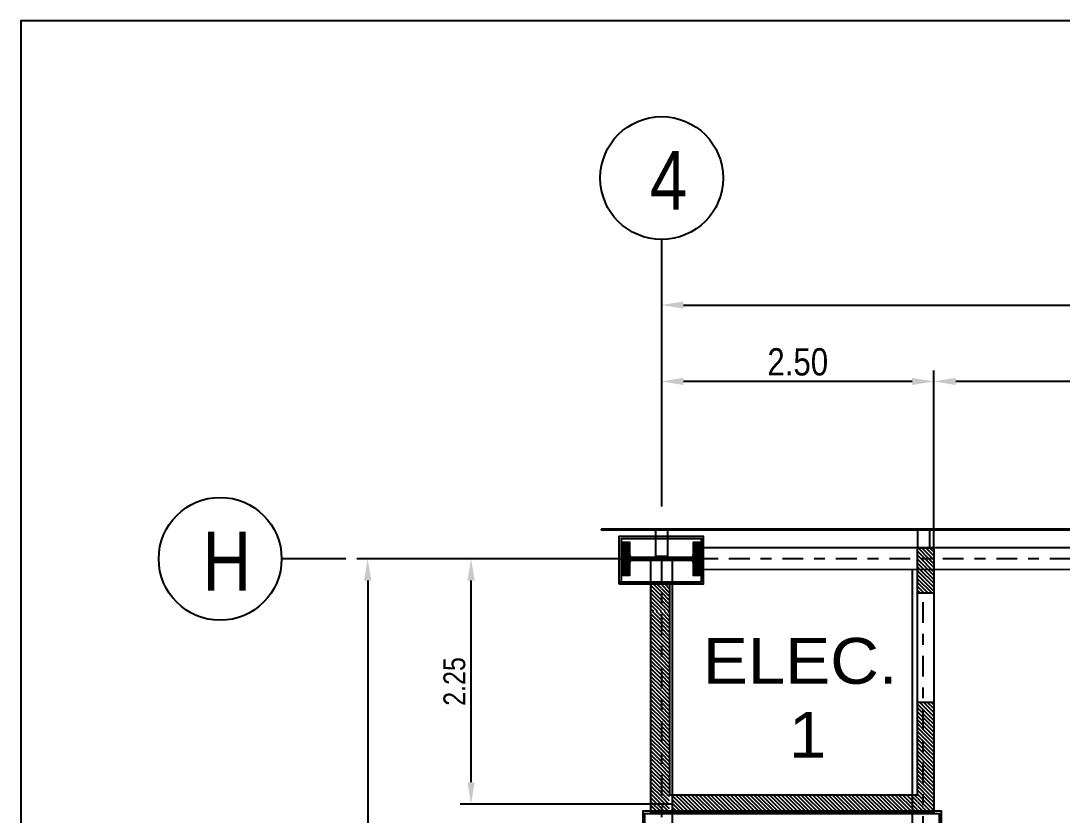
# Model space of a CAD drawing. Header units: millimetres. Extents: x 2148 to 2681, y 758 to 986.
# Drawn here: x 2480.45 to 2490, y 900.55 to 907.84 of the extents above; entities that cross this region are included whole.
import ezdxf

# ---------------------------------------------------------------- set-up
doc = ezdxf.new("R2010")
doc.units = ezdxf.units.MM
doc.linetypes.add('CENTER2', pattern=[28.575, 19.05, -3.175, 3.175, -3.175])
for name, color, linetype in [('A-Wall', 4, 'Continuous'), ('ar elev', 2, 'Continuous'), ('DIM', 20, 'Continuous'), ('ELAYOUT', 4, 'Continuous'), ('HATCH', 8, 'Continuous'), ('p-boarder', 2, 'Continuous'), ('S-COLS', 6, 'Continuous'), ('TEXT', 6, 'Continuous'), ('wall', 4, 'Continuous')]:
    doc.layers.add(name, color=color, linetype=linetype)
doc.styles.add('ARIALNW', font='ARIALN.TTF')
doc.styles.add('MMTX$0$ESMX$0$X-OPTA1D', font='x-opta1d')
doc.dimstyles.new('DIM 100', dxfattribs={"dimtxt": 0.2, "dimasz": 0.2, "dimexe": 0.1, "dimexo": 0, "dimgap": 0.05, "dimtad": 1, "dimzin": 0, "dimdsep": 46, "dimtxsty": 'ARIALNW', "dimcen": 0.09, "dimclrd": 6, "dimclre": 6, "dimclrt": 13, "dimadec": 0, "dimazin": 0, "dimtfac": 1, "dimtofl": 0, "dimtmove": 2, "dimatfit": 3, "dimfxl": 1, "dimtolj": 1, "dimtzin": 0, "dimarcsym": 0})
pattern_1 = [(135, (-109.320948, 75.359563), (-0.01796051224, -0.01796051224), [])]
pattern_2 = [(135, (81353.141481, 3211.25105), (-0.01767766953, -0.01767766953), [])]
pattern_3 = [(45, (81352.4190867, 3226.2216746), (-0.0044194173824, 0.0044194173824), [])]

# ---------------------------------------------------------------- blocks, each defined once
blk = doc.blocks.new('*D2766')
at = {"color": 6, "lineweight": -2, "ltscale": 0.05, "transparency": 16777216}
for p, q in [((2485.847, 902.9047), (2483.5311, 902.9047)), ((2483.6311, 902.7047), (2483.6311, 895.1029)), ((2485.847, 894.9029), (2483.5311, 894.9029))]:
    blk.add_line(p, q, dxfattribs=at)
at = {"color": 6, "ltscale": 0.05, "transparency": 16777216}
for points in [[(2483.5977, 902.7047), (2483.6644, 902.7047), (2483.6311, 902.9047)], [(2483.5977, 895.1029), (2483.6644, 895.1029), (2483.6311, 894.9029)]]:
    blk.add_solid(points, dxfattribs=at)
at = {"layer": 'Defpoints', "color": 0, "ltscale": 0.05, "transparency": 16777216}
for p in [(2485.847, 902.9047), (2483.6311, 894.9029), (2485.847, 894.9029, 0)]:
    blk.add_point(p, dxfattribs=at)
at = {"color": 13, "ltscale": 0.05, "transparency": 16777216, "insert": (2483.4534, 898.9038), "char_height": 0.25, "attachment_point": 5, "rotation": 90, "style": 'ARIALNW'}
blk.add_mtext('\\A1;8.00', dxfattribs=at)
blk = doc.blocks.new('*D2767')
at = {"color": 6, "lineweight": -2, "ltscale": 0.05, "transparency": 16777216}
for p, q in [((2486.327, 903.3847), (2486.327, 905.3325)), ((2495.327, 903.3847), (2495.327, 905.3325)), ((2486.527, 905.2325), (2495.127, 905.2325))]:
    blk.add_line(p, q, dxfattribs=at)
at = {"color": 6, "ltscale": 0.05, "transparency": 16777216}
for points in [[(2486.527, 905.2658), (2486.527, 905.1992), (2486.327, 905.2325)], [(2495.127, 905.2658), (2495.127, 905.1992), (2495.327, 905.2325)]]:
    blk.add_solid(points, dxfattribs=at)
at = {"layer": 'Defpoints', "color": 0, "ltscale": 0.05, "transparency": 16777216}
for p in [(2495.327, 905.2325), (2486.327, 903.3847), (2495.327, 903.3847)]:
    blk.add_point(p, dxfattribs=at)
at = {"color": 13, "ltscale": 0.05, "transparency": 16777216, "insert": (2490.827, 905.4101), "char_height": 0.25, "attachment_point": 5, "style": 'ARIALNW'}
blk.add_mtext('\\A1;9.00', dxfattribs=at)
blk = doc.blocks.new('*D2772')
at = {"color": 6, "lineweight": -2, "ltscale": 0.05, "transparency": 16777216}
for p, q in [((2486.327, 903.6912), (2486.327, 904.632)), ((2488.823, 902.9936), (2488.823, 904.632)), ((2488.623, 904.532), (2486.527, 904.532))]:
    blk.add_line(p, q, dxfattribs=at)
at = {"color": 6, "ltscale": 0.05, "transparency": 16777216}
for points in [[(2486.527, 904.5654), (2486.527, 904.4987), (2486.327, 904.532)], [(2488.623, 904.5654), (2488.623, 904.4987), (2488.823, 904.532)]]:
    blk.add_solid(points, dxfattribs=at)
at = {"layer": 'Defpoints', "color": 0, "ltscale": 0.05, "transparency": 16777216}
for p in [(2486.327, 904.532), (2486.327, 903.6912), (2488.823, 902.9936, 0)]:
    blk.add_point(p, dxfattribs=at)
at = {"color": 13, "ltscale": 0.05, "transparency": 16777216, "insert": (2487.575, 904.7097), "char_height": 0.25, "attachment_point": 5, "style": 'ARIALNW'}
blk.add_mtext('\\A1;2.50', dxfattribs=at)
blk = doc.blocks.new('*D2774')
at = {"color": 6, "lineweight": -2, "ltscale": 0.05, "transparency": 16777216}
for p, q in [((2488.823, 903.8292), (2488.823, 904.632)), ((2491.9255, 903.8292), (2491.9255, 904.632)), ((2491.7255, 904.532), (2489.023, 904.532))]:
    blk.add_line(p, q, dxfattribs=at)
at = {"color": 6, "ltscale": 0.05, "transparency": 16777216}
for points in [[(2489.023, 904.5654), (2489.023, 904.4987), (2488.823, 904.532)], [(2491.7255, 904.5654), (2491.7255, 904.4987), (2491.9255, 904.532)]]:
    blk.add_solid(points, dxfattribs=at)
at = {"layer": 'Defpoints', "color": 0, "ltscale": 0.05, "transparency": 16777216}
for p in [(2488.823, 904.532), (2488.823, 903.8292), (2491.9255, 903.8292)]:
    blk.add_point(p, dxfattribs=at)
at = {"color": 13, "ltscale": 0.05, "transparency": 16777216, "insert": (2490.3742, 904.7097), "char_height": 0.25, "attachment_point": 5, "style": 'ARIALNW'}
blk.add_mtext('\\A1;3.10', dxfattribs=at)
blk = doc.blocks.new('A$C1DB67A09')
at = {"layer": 'wall', "color": 16, "linetype": 'ByBlock', "ltscale": 1.5, "elevation": 0}
blk.add_lwpolyline([(9.4918, -81.2801), (106.6918, -81.2801), (106.6918, -9.4801), (9.4918, -9.4801)], close=True, dxfattribs=at)
blk = doc.blocks.new('*D2854')
at = {"layer": 'A-Wall', "color": 6, "linetype": 'ByBlock', "lineweight": -2, "transparency": 16777216}
for p, q in [((2486.807, 902.9047), (2484.4789, 902.9047)), ((2484.5789, 900.856), (2484.5789, 902.7047)), ((2486.4142, 900.656), (2484.4789, 900.656))]:
    blk.add_line(p, q, dxfattribs=at)
at = {"layer": 'A-Wall', "color": 6, "transparency": 16777216}
for points in [[(2484.5456, 902.7047), (2484.6123, 902.7047), (2484.5789, 902.9047)], [(2484.5456, 900.856), (2484.6123, 900.856), (2484.5789, 900.656)]]:
    blk.add_solid(points, dxfattribs=at)
at = {"layer": 'Defpoints', "color": 0, "transparency": 16777216}
for p in [(2484.5789, 902.9047), (2486.807, 902.9047), (2486.4142, 900.656, 0)]:
    blk.add_point(p, dxfattribs=at)
at = {"layer": 'A-Wall', "color": 13, "transparency": 16777216, "insert": (2484.4268, 901.7804), "char_height": 0.2, "attachment_point": 5, "rotation": 90, "style": 'ARIALNW'}
blk.add_mtext('\\A1;2.25', dxfattribs=at)

msp = doc.modelspace()

# ---------------------------------------------------------------- hatches: boundary and pattern name
at = {"ltscale": 0.05}
h = msp.add_hatch(dxfattribs=at)
h.set_pattern_fill('ANSI31', color=8, scale=0.05, style=0)
h.set_pattern_definition(pattern_3)
h.paths.add_polyline_path([(2486.6184, 902.9405418, -0.414213562), (2486.5982821, 902.9204238), (2486.052022, 902.9204238, -0.414213562), (2486.0319041, 902.9405418), (2486.0319041, 903.0575599), (2485.9751521, 903.0575599), (2485.9751521, 902.9046984), (2486.6751521, 902.9046984), (2486.6751521, 903.0575599), (2486.6184, 903.0575599)])
h = msp.add_hatch(dxfattribs=at)
h.set_pattern_fill('ANSI31', color=8, scale=0.05, style=0)
h.set_pattern_definition(pattern_3)
h.paths.add_polyline_path([(2486.6184, 902.751837), (2486.6751521, 902.751837), (2486.6751521, 902.9046984), (2485.9751521, 902.9046984), (2485.9751521, 902.751837), (2486.0319041, 902.751837), (2486.0319041, 902.868855, -0.414213562), (2486.052022, 902.888973), (2486.5982821, 902.888973, -0.414213562), (2486.6184, 902.868855)])
at = {"layer": 'HATCH', "ltscale": 0.05}
h = msp.add_hatch(dxfattribs=at)
h.set_pattern_fill('ANSI31', color=256, scale=0.008, angle=90, style=0)
h.set_pattern_definition(pattern_1)
h.paths.add_polyline_path([(2488.8230306, 903.0053252), (2488.6730306, 903.0053252), (2488.6730306, 903.0052786)])
h = msp.add_hatch(dxfattribs=at)
h.set_pattern_fill('ANSI31', color=256, scale=0.008, angle=90, style=0)
h.set_pattern_definition(pattern_1)
h.paths.add_polyline_path([(2488.6730306, 903.0052786), (2488.6730306, 902.9052786), (2488.8230306, 902.9053252), (2488.8230306, 903.0053252)])
h = msp.add_hatch(dxfattribs=at)
h.set_pattern_fill('ANSI31', color=256, scale=0.008, angle=90, style=0)
h.set_pattern_definition(pattern_1)
h.paths.add_polyline_path([(2488.6730306, 902.9052786), (2488.6730306, 902.8052786), (2488.8230306, 902.8053252), (2488.8230306, 902.9053252)])
h = msp.add_hatch(dxfattribs=at)
h.set_pattern_fill('ANSI31', color=256, scale=0.008, angle=90, style=0)
h.set_pattern_definition(pattern_1)
h.paths.add_polyline_path([(2488.8230306, 902.5916034), (2488.8230306, 902.8053097), (2488.6730306, 902.805263), (2488.6730306, 902.5916034)])
h = msp.add_hatch(dxfattribs=at)
h.set_pattern_fill('ANSI31', color=256, scale=0.2, angle=90, style=0)
h.set_pattern_definition(pattern_2)
h.paths.add_polyline_path([(2486.2251521, 902.4239457), (2486.3251521, 902.4239457), (2486.3251521, 902.6746082), (2486.2251521, 902.6746082)])
h = msp.add_hatch(dxfattribs=at)
h.set_pattern_fill('ANSI31', color=256, scale=0.2, angle=90, style=0)
h.set_pattern_definition(pattern_2)
h.paths.add_polyline_path([(2486.4001521, 902.6746082), (2486.3251521, 902.6746082), (2486.3251521, 902.4239457), (2486.4001521, 902.4239457)])
h = msp.add_hatch(dxfattribs=at)
h.set_pattern_fill('ANSI31', color=256, scale=0.008, angle=90, style=0)
h.set_pattern_definition(pattern_1)
h.paths.add_polyline_path([(2486.2251521, 900.5716479), (2486.3251521, 900.5716479), (2486.3251521, 902.4246984), (2486.2251521, 902.4246984)])
h = msp.add_hatch(dxfattribs=at)
h.set_pattern_fill('ANSI31', color=256, scale=0.008, angle=90, style=0)
h.set_pattern_definition(pattern_1)
h.paths.add_polyline_path([(2486.3251521, 900.5716479), (2486.4001521, 900.5716479), (2486.4001521, 902.4246984), (2486.3251521, 902.4246984)])
h = msp.add_hatch(dxfattribs=at)
h.set_pattern_fill('ANSI31', color=256, scale=0.008, angle=90, style=0)
h.set_pattern_definition(pattern_1)
h.paths.add_polyline_path([(2488.6730306, 900.5716479), (2488.7717208, 900.5716479), (2488.7717208, 901.5916034), (2488.6730306, 901.5916034)])
h = msp.add_hatch(dxfattribs=at)
h.set_pattern_fill('ANSI31', color=256, scale=0.008, angle=90, style=0)
h.set_pattern_definition(pattern_1)
h.paths.add_polyline_path([(2488.7717208, 900.5716479), (2488.8230306, 900.5716479), (2488.8230306, 901.5916034), (2488.7717208, 901.5916034)])
h = msp.add_hatch(dxfattribs=at)
h.set_pattern_fill('ANSI31', color=256, scale=0.008, angle=90, style=0)
h.set_pattern_definition(pattern_1)
h.paths.add_polyline_path([(2486.4251516, 900.7404442), (2486.4251516, 900.5716479), (2488.6230302, 900.5716479), (2488.6230302, 900.7404442)])
h = msp.add_hatch(dxfattribs=at)
h.set_pattern_fill('ANSI31', color=256, scale=0.008, angle=90, style=0)
h.set_pattern_definition(pattern_1)
h.paths.add_polyline_path([(2488.6230306, 900.590351), (2488.6730306, 900.590351), (2488.6730306, 900.7404442), (2488.6230306, 900.7404442)])
h.paths.add_polyline_path([(2488.6230306, 900.590351), (2488.6230306, 900.5716479), (2488.6730306, 900.5716479), (2488.6730306, 900.590351)])

# ---------------------------------------------------------------- linework, layer by layer
at = {"ltscale": 0.05}
for p, q in [((2486.3270391, 905.2608507, 0), (2486.3270391, 905.8334731, 0)), ((2495.8039272, 903.1758282, 0), (2485.7729441, 903.1758282, 0)), ((2485.7729441, 903.1758282, 0), (2485.7729441, 903.1678282, 0)), ((2495.8039272, 903.1678282, 0), (2485.7729441, 903.1678282, 0)), ((2483.4310504, 902.9046984, 0), (2482.8418485, 902.9046984, 0)), ((2488.6730306, 902.5916034, 0), (2488.8230306, 902.5916034, 0)), ((2488.6730306, 901.5916034, 0), (2488.8230306, 901.5916034, 0))]:
    msp.add_line(p, q, dxfattribs=at)
at = {"color": 8, "ltscale": 0.05}
msp.add_line((2486.6751521, 902.9046984, 0), (2485.9751521, 902.9046984, 0), dxfattribs=at)
at = {"color": 8, "ltscale": 0.05, "elevation": 0}
for points in [[(2486.2707023, 902.9299732), (2486.3836135, 902.9299732), (2486.3836135, 903.1678282), (2486.2707023, 903.1678282)], [(2488.6737567, 903.0053252), (2488.7866678, 903.0053252), (2488.7866357, 903.1678282), (2488.6737245, 903.1678282)]]:
    msp.add_lwpolyline(points, close=True, dxfattribs=at)
for centre in [(2486.3270391, 906.3969697, 0), (2482.2783519, 902.9046984, 0)]:
    msp.add_circle(centre, 0.5634965)
at = {"layer": 'A-Wall', "elevation": 0}
msp.add_lwpolyline([(2488.6730628, 903.0053252), (2488.8230628, 903.0053252), (2488.8230306, 902.9318473)], dxfattribs=at)
at = {"layer": 'ar elev', "elevation": 0}
msp.add_lwpolyline([(2486.1735839, 895.1069319), (2486.1735838, 900.5700817), (2488.872521, 900.5700817), (2488.872521, 899.7062971), (2488.8927903, 899.7062971), (2488.8927903, 900.5903511), (2486.1533145, 900.590351), (2486.1533146, 895.1069319)], dxfattribs=at)
at = {"layer": 'ELAYOUT', "ltscale": 10}
for p, q in [((2488.6730306, 900.7404442, 0), (2488.6730628, 903.0053252, 0)), ((2486.4001521, 902.6746082, 0.0000001), (2486.4001521, 900.7404442, 0.0000001)), ((2488.8230302, 900.5716479, 0.0000001), (2486.2251521, 900.5716479, 0.0000001))]:
    msp.add_line(p, q, dxfattribs=at)
at = {"layer": 'HATCH', "linetype": 'CENTER2', "ltscale": 0.01}
for p, q in [((2486.3251521, 902.8872402, 0), (2486.3251521, 895.3828816, 0)), ((2494.9821723, 902.9072402, 0), (2486.8070391, 902.9046984, 0)), ((2488.7217208, 902.5072402, 0), (2488.7217208, 895.0028816, 0))]:
    msp.add_line(p, q, dxfattribs=at)
at = {"layer": 'HATCH', "color": 4, "linetype": 'ByBlock', "ltscale": 0.5, "elevation": 0}
for points in [[(2485.9345247, 902.6746082), (2486.7118738, 902.6746082), (2486.7118738, 903.1087488), (2485.9345247, 903.1087488), (2485.9345247, 902.6746082)], [(2485.9345247, 902.6946082), (2486.6918738, 902.6946082), (2486.6918738, 903.0887488), (2485.9545247, 903.0887488), (2485.9545247, 902.6746082)]]:
    msp.add_lwpolyline(points, dxfattribs=at)
at = {"layer": 'p-boarder', "ltscale": 10}
for p, q in [((2495.0189272, 903.0072516, 0), (2486.6681318, 903.0046552, 0)), ((2488.8230306, 903.0053252, 0), (2488.8230306, 900.5716479, 0)), ((2486.2251521, 902.8872402, 0), (2486.2251521, 900.5716479, 0)), ((2486.4251521, 897.6225263, 0.0000001), (2486.4251521, 902.8872402, 0)), ((2495.0189272, 902.8072516, 0), (2486.6681318, 902.8046552, 0)), ((2488.6230306, 902.805263, 0), (2488.6230306, 895.0028816, 0)), ((2486.4001521, 900.7404442, 0), (2488.6730302, 900.7404442, 0))]:
    msp.add_line(p, q, dxfattribs=at)
at = {"layer": 'S-COLS', "elevation": 0}
msp.add_lwpolyline([(2486.6751521, 902.9046984), (2486.6751521, 902.751837), (2486.6184, 902.751837), (2486.6184, 902.868855, 0.414213562), (2486.5982821, 902.888973), (2486.052022, 902.888973, 0.414213562), (2486.0319041, 902.868855), (2486.0319041, 902.751837), (2485.9751521, 902.751837), (2485.9751521, 903.0575599), (2486.0319041, 903.0575599), (2486.0319041, 902.9405418, 0.414213562), (2486.052022, 902.9204238), (2486.5982821, 902.9204238, 0.414213562), (2486.6184, 902.9405418), (2486.6184, 903.0575599), (2486.6751521, 903.0575599), (2486.6751521, 902.9046984)], format="xyb", dxfattribs=at)

# ---------------------------------------------------------------- block references
at = {"layer": 'DIM', "color": 8}
msp.add_blockref('A$C1DB67A09', (2470.958248, 917.3189005), dxfattribs=at)

# ---------------------------------------------------------------- texts
at = {"color": 2, "style": 'MMTX$0$ESMX$0$X-OPTA1D', "text_generation_flag": 6, "width": 1.1}
for s, p in [('ELEC.', (2486.7049561, 901.7592006, 0)), ('1', (2487.4937265, 901.0809066, 0))]:
    msp.add_text(s, height=0.42, rotation=180, dxfattribs=at).set_placement(p)
at = {"layer": 'TEXT', "char_height": 0.54, "width": 3.396423809, "attachment_point": 1, "style": 'ARIALNW'}
for s, insert in [('4', (2486.2178803, 906.6460987, 0)), ('H', (2482.1168783, 903.1538274, 0))]:
    msp.add_mtext(s, dxfattribs=dict(at, insert=insert))

# ---------------------------------------------------------------- dimensions: what is measured, and where the dimension line sits
at = {"ltscale": 0.05}
for base, p1, p2, picture, middle in [((2495.3270391, 905.2325003, 0), (2486.3270391, 903.3846984, 0), (2495.3270391, 903.3846984, 0), '*D2767', (2490.8270391, 905.4101436, 0)), ((2486.3270391, 904.5320375, 0), (2488.8230306, 902.9936044, 0), (2486.3270391, 903.6912264, 0), '*D2772', (2487.5750349, 904.7096807, 0)), ((2488.8230306, 904.5320375, 0), (2491.9254556, 903.8291914, 0), (2488.8230306, 903.8291914, 0), '*D2774', (2490.3742431, 904.7096807, 0))]:
    dim = msp.add_linear_dim(base=base, p1=p1, p2=p2, dimstyle='DIM 100', override={"dimtxt": 0.25}, dxfattribs=at)
    dim.commit()
    dim.dimension.update_dxf_attribs({"geometry": picture, "text_midpoint": middle})
dim = msp.add_linear_dim(base=(2483.6310504, 894.9028816, 0), p1=(2485.8470391, 902.9046984, 0), p2=(2485.8470391, 894.9028816, 0), angle=90, dimstyle='DIM 100', override={"dimtxt": 0.25}, dxfattribs=at)
dim.commit()
dim.dimension.update_dxf_attribs({"geometry": '*D2766', "text_midpoint": (2483.4534072, 898.90379, 0)})
at = {"layer": 'A-Wall'}
dim = msp.add_linear_dim(base=(2484.5789314, 902.9046984, 0), p1=(2486.4141894, 900.656046, 0), p2=(2486.8070391, 902.9046984, 0), angle=90, dimstyle='DIM 100', dxfattribs=at)
dim.commit()
dim.dimension.update_dxf_attribs({"geometry": '*D2854', "text_midpoint": (2484.4268168, 901.7803722, 0)})

doc.saveas('drawing.dxf')
